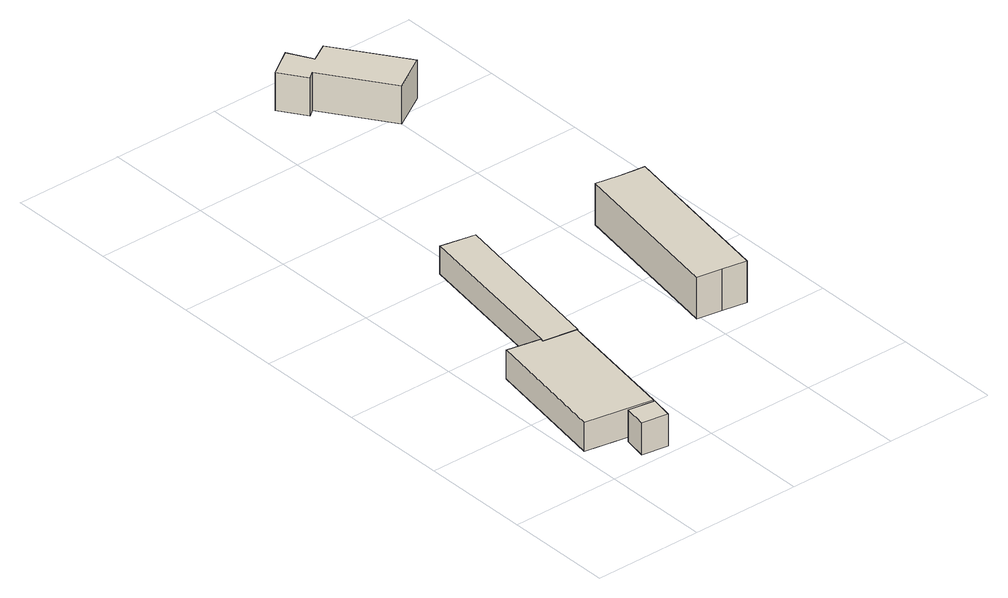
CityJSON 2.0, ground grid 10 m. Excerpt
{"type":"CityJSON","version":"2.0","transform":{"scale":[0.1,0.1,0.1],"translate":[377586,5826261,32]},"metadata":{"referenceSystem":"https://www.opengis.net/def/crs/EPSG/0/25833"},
"CityObjects":{
"building1":{"type":"Building","attributes":{"Gemeindeschluessel":"11000005","BezugspunktDach":"2200","function":"31001_1000","measuredHeight":3,"storeysAboveGround":1},"address":[{"country":"Germany","locality":"Berlin","thoroughfareNumber":"26 (81)","thoroughfareName":"Schönwalder Allee"}],"geometry":[{"type":"Solid","lod":"1","boundaries":[[[[0,1,2,3]],[[4,5,6,7]],[[4,7,3,2]],[[5,4,2,1]],[[6,5,1,0]],[[7,6,0,3]]]]}]},
"building2":{"type":"Building","attributes":{"Gemeindeschluessel":"11000005","BezugspunktDach":"2200","function":"31001_2463","measuredHeight":2.73,"storeysAboveGround":1},"address":[{"country":"Germany","locality":"Berlin","thoroughfareNumber":"26 (115)","thoroughfareName":"Schönwalder Allee"}],"geometry":[{"type":"Solid","lod":"1","boundaries":[[[[8,9,10,11,12,13]],[[14,15,16,17,18,19]],[[14,19,13,12]],[[15,14,12,11]],[[16,15,11,10]],[[17,16,10,9]],[[18,17,9,8]],[[19,18,8,13]]]]}]},
"building3":{"type":"Building","attributes":{"Gemeindeschluessel":"11000005","BezugspunktDach":"2200","function":"31001_3264","measuredHeight":2.66,"storeysAboveGround":1},"address":[{"country":"Germany","locality":"Berlin","thoroughfareNumber":"26 (114)","thoroughfareName":"Schönwalder Allee"}],"geometry":[{"type":"Solid","lod":"1","boundaries":[[[[9,20,21,22,11,10]],[[23,24,25,26,27,28]],[[23,28,10,11]],[[24,23,11,22]],[[25,24,22,21]],[[26,25,21,20]],[[27,26,20,9]],[[28,27,9,10]]]]}]},
"building4":{"type":"Building","attributes":{"Gemeindeschluessel":"11000005","BezugspunktDach":"2200","function":"31001_2721","measuredHeight":4.17,"storeysAboveGround":1},"address":[{"country":"Germany","locality":"Berlin","thoroughfareNumber":"26 (116)","thoroughfareName":"Schönwalder Allee"}],"geometry":[{"type":"Solid","lod":"1","boundaries":[[[[29,30,31,32,33,34,35]],[[36,37,38,39,40,41,42]],[[36,42,35,34]],[[37,36,34,33]],[[38,37,33,32]],[[39,38,32,31]],[[40,39,31,30]],[[41,40,30,29]],[[42,41,29,35]]]]}]},
"building5":{"type":"Building","attributes":{"Gemeindeschluessel":"11000005","BezugspunktDach":"2200","function":"31001_2726","measuredHeight":3.62,"storeysAboveGround":1},"address":[{"country":"Germany","locality":"Berlin","thoroughfareNumber":"26 (113)","thoroughfareName":"Schönwalder Allee"}],"geometry":[{"type":"Solid","lod":"1","boundaries":[[[[43,44,45,46,47,48,49,50]],[[51,52,53,54,55,56,57,58]],[[51,58,50,49]],[[52,51,49,48]],[[53,52,48,47]],[[54,53,47,46]],[[55,54,46,45]],[[56,55,45,44]],[[57,56,44,43]],[[58,57,43,50]]]]}]}
},
"vertices":[
[63,8,40],[67,29,40],[43,33,40],[39,12,40],[43,33,10],[67,29,10],[63,8,10],[39,12,10],
[70,34,37],[89,149,37],[58,154,37],[59,157,37],[28,163,37],[8,45,37],[28,163,10],[59,157,10],[58,154,10],[89,149,10],[70,34,10],[8,45,10],
[90,149,37],[116,303,37],[84,309,37],[59,157,11],[84,309,11],[116,303,11],[90,149,11],[89,149,11],[58,154,11],
[220,127,49],[242,123,49],[268,277,49],[259,278,49],[245,280,49],[223,284,49],[197,131,49],[223,284,10],[245,280,10],[259,278,10],[268,277,10],[242,123,10],[220,127,10],[197,131,10],
[152,545,47],[158,550,47],[199,490,47],[232,510,47],[189,573,47],[172,563,47],[160,585,47],[136,569,47],[160,585,11],[172,563,11],[189,573,11],[232,510,11],[199,490,11],[158,550,11],[152,545,11],[136,569,11]
]}
